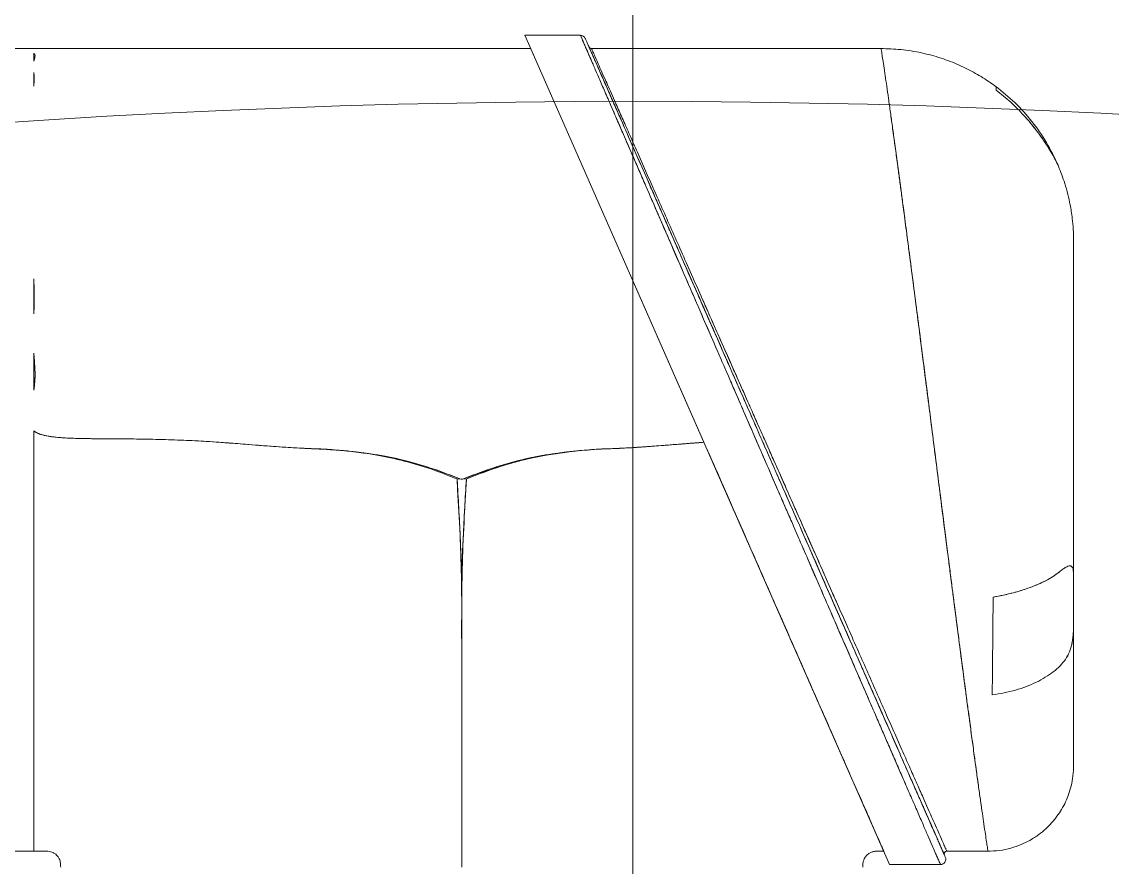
# Model space of a CAD drawing. Header units: millimetres. Extents: x 54 to 415, y 5 to 258.
# Drawn here: x 111.9 to 118.7, y 226.65 to 231.92 of the extents above; entities that cross this region are included whole.
import ezdxf

# ---------------------------------------------------------------- set-up
doc = ezdxf.new("R2010")
doc.units = ezdxf.units.MM
doc.linetypes.add('CENTERX2', pattern=[20.32, 12.7, -2.54, 2.54, -2.54])

msp = doc.modelspace()

# ---------------------------------------------------------------- linework, layer by layer
at = {"color": 7, "linetype": 'CENTERX2', "lineweight": 0}
msp.add_line((115.70831, 118.0924), (115.70831, 234.922), dxfattribs=at)
at = {"color": 7, "linetype": 'Continuous', "lineweight": 15}
for p, q in [((115.381, 231.83773), (115.03523, 231.83773)), ((117.30856, 226.67107), (115.03523, 231.83773)), ((115.0719, 231.7544), (111.82498, 231.7544)), ((116.15111, 229.30164), (115.07223, 231.75364)), ((117.25498, 231.7544), (115.45021, 231.7544)), ((111.97498, 231.67582), (111.97498, 231.72577)), ((111.97498, 231.72577), (111.97498, 231.67582)), ((111.97498, 231.60589), (111.97498, 231.52076)), ((111.97498, 231.52076), (111.97498, 231.60586)), ((111.97498, 230.31907), (111.97498, 230.10145)), ((111.97498, 230.10145), (111.97498, 230.31907)), ((111.97498, 229.85723), (111.97498, 229.62583)), ((111.97498, 229.62583), (111.97498, 229.85723)), ((111.97498, 229.37241), (111.97498, 229.2544)), ((111.97498, 229.2544), (111.97498, 229.37241)), ((115.4348, 229.2544), (115.34201, 229.24658)), ((115.34201, 229.24658), (115.34205, 229.24615)), ((114.63615, 229.07141), (114.61235, 229.0731)), ((114.63615, 229.07141), (114.61235, 229.0731)), ((114.64715, 229.07141), (114.63615, 229.07141)), ((114.63615, 229.07141), (114.64715, 229.07141)), ((114.64715, 229.07141), (114.67094, 229.0731)), ((114.67094, 229.0731), (114.64715, 229.07141)), ((111.82498, 226.7544), (111.97498, 226.7544)), ((117.66496, 226.7544), (117.92241, 226.7544)), ((117.30856, 226.67107), (117.62526, 226.67107))]:
    msp.add_line(p, q, dxfattribs=at)
at = {"color": 7, "linetype": 'CENTERX2', "lineweight": 0}
msp.add_circle((115.70831, 174.75907), 62.01667, dxfattribs=at)
at = {"color": 7, "linetype": 'Continuous', "lineweight": 15}
msp.add_circle((115.70831, 174.75907), 56.66667, dxfattribs=at)
for centre, radius, start, end in [((115.381, 231.8044), 0.03333, 23.749494, 90), ((115.45029, 231.77107), 0.01667, 203.749494, 270), ((117.625, 226.7044), 0.03333, 270, 23.749494), ((117.66496, 226.73773), 0.01667, 90, 203.749494)]:
    msp.add_arc(centre, radius, start, end, dxfattribs=at)
for points, knots in [([(115.381, 231.83773), (115.38122, 231.83722), (115.38168, 231.83618), (115.38532, 231.82778), (115.39115, 231.81437), (115.40045, 231.79294), (115.41443, 231.76077), (115.43447, 231.71462), (115.45928, 231.65748), (115.48901, 231.58906), (115.52376, 231.50905), (115.55983, 231.42598), (115.59593, 231.34288), (115.63098, 231.2622), (115.66885, 231.17499), (115.70729, 231.08647), (115.74594, 230.9975), (115.78448, 230.90877), (115.82529, 230.8148), (115.86743, 230.71775), (115.90399, 230.63358), (115.93414, 230.56418), (115.95828, 230.50862), (115.98315, 230.45135), (116.00878, 230.39235), (116.03514, 230.33163), (116.06226, 230.26919), (116.10012, 230.18199), (116.1506, 230.06582), (116.19947, 229.95331), (116.23589, 229.86945), (116.25806, 229.81839), (116.28007, 229.76769), (116.29944, 229.72307), (116.32343, 229.66788), (116.35484, 229.59564), (116.39824, 229.49576), (116.44835, 229.38028), (116.48405, 229.29806), (116.503, 229.2544)], [0, 0, 0, 0, 0.0277954, 0.0556409, 0.0835475, 0.111526, 0.1508139, 0.1904606, 0.2304941, 0.2716262, 0.3134406, 0.3559632, 0.3876388, 0.4199052, 0.4527709, 0.4862445, 0.5147742, 0.5439765, 0.5738553, 0.6044143, 0.6336571, 0.6494777, 0.6655969, 0.682015, 0.6987325, 0.7157495, 0.7330664, 0.7506835, 0.7875964, 0.8274433, 0.8405744, 0.8539956, 0.867707, 0.8803901, 0.8889238, 0.9108109, 0.9366195, 0.9663492, 1, 1, 1, 1]), ([(116.503, 229.2544), (116.48494, 229.29601), (116.45081, 229.37462), (116.40271, 229.48545), (116.36538, 229.5714), (116.33747, 229.63559), (116.31765, 229.68117), (116.2956, 229.73192), (116.27062, 229.78945), (116.24234, 229.85459), (116.21467, 229.9183), (116.18793, 229.97988), (116.16212, 230.03931), (116.13723, 230.0966), (116.11326, 230.15176), (116.07317, 230.24404), (116.01853, 230.3699), (115.95149, 230.52425), (115.88675, 230.67325), (115.82441, 230.81684), (115.76455, 230.95466), (115.70831, 231.08411), (115.65582, 231.205), (115.60718, 231.31698), (115.56315, 231.41833), (115.52376, 231.50904), (115.48901, 231.58905), (115.46169, 231.65193), (115.44049, 231.70076), (115.42417, 231.73835), (115.41045, 231.76993), (115.39831, 231.79788), (115.38869, 231.82002), (115.3822, 231.83497), (115.3814, 231.83681), (115.381, 231.83773)], [0, 0, 0, 0, 0.0320708, 0.0606012, 0.0855911, 0.0986598, 0.1104988, 0.1211082, 0.1382986, 0.1555751, 0.17238, 0.1887133, 0.2045753, 0.2199659, 0.2348853, 0.2493337, 0.2953807, 0.3393236, 0.3811684, 0.4268614, 0.4710509, 0.5137492, 0.5582404, 0.6016584, 0.6440233, 0.6865453, 0.7283611, 0.7694966, 0.7995611, 0.8294051, 0.8590406, 0.8884792, 0.9257646, 0.9629296, 1, 1, 1, 1]), ([(115.41151, 231.81783), (115.41197, 231.81678), (115.41289, 231.81469), (115.42037, 231.7977), (115.43229, 231.7706), (115.44899, 231.73264), (115.47033, 231.68415), (115.49624, 231.62525), (115.52657, 231.55633), (115.56122, 231.47757), (115.60005, 231.38932), (115.64285, 231.29205), (115.68948, 231.18608), (115.7431, 231.06421), (115.80429, 230.92514), (115.87358, 230.76767), (115.94688, 230.60107), (116.02382, 230.4262), (116.10389, 230.24423), (116.18658, 230.05629), (116.27146, 229.8634), (116.35789, 229.66696), (116.44545, 229.46797), (116.53351, 229.26781), (116.62158, 229.06766), (116.70914, 228.86866), (116.79557, 228.67222), (116.88044, 228.47934), (116.96314, 228.2914), (117.0432, 228.10943), (117.12015, 227.93455), (117.19345, 227.76796), (117.26274, 227.61049), (117.32393, 227.47142), (117.37755, 227.34956), (117.42417, 227.24359), (117.46697, 227.14632), (117.5058, 227.05807), (117.54046, 226.97931), (117.57078, 226.9104), (117.59669, 226.8515), (117.61803, 226.803), (117.63473, 226.76505), (117.64665, 226.73795), (117.65413, 226.72096), (117.65505, 226.71887), (117.65551, 226.71783)], [0, 0, 0, 0, 0.0199204, 0.0398135, 0.0597812, 0.0797996, 0.0998357, 0.1199893, 0.1402341, 0.1605318, 0.1809782, 0.201541, 0.2221754, 0.2429726, 0.2680817, 0.2933193, 0.3187887, 0.3443409, 0.3700669, 0.3959156, 0.42182, 0.4478711, 0.4739038, 0.5, 0.5261005, 0.5521317, 0.5781828, 0.6040886, 0.6299331, 0.6556633, 0.6812141, 0.7066834, 0.7319224, 0.7570274, 0.7778283, 0.7984627, 0.8190219, 0.8394719, 0.8597696, 0.8800107, 0.9001679, 0.9202041, 0.9402188, 0.9601883, 0.9800814, 1, 1, 1, 1]), ([(117.65551, 226.71783), (117.65505, 226.71887), (117.65413, 226.72096), (117.64665, 226.73795), (117.63473, 226.76505), (117.61803, 226.80301), (117.59669, 226.8515), (117.57077, 226.9104), (117.54045, 226.97932), (117.5058, 227.05808), (117.46697, 227.14634), (117.42417, 227.2436), (117.37754, 227.34957), (117.32392, 227.47144), (117.26273, 227.61051), (117.19344, 227.76798), (117.12014, 227.93458), (117.0432, 228.10945), (116.96313, 228.29142), (116.88044, 228.47936), (116.79556, 228.67225), (116.70913, 228.86869), (116.62157, 229.06768), (116.5335, 229.26784), (116.44544, 229.46799), (116.35788, 229.66699), (116.27144, 229.86343), (116.18658, 230.05631), (116.10388, 230.24425), (116.02382, 230.42622), (115.94687, 230.6011), (115.87357, 230.76769), (115.80428, 230.92516), (115.74309, 231.06423), (115.68947, 231.18609), (115.64285, 231.29206), (115.60005, 231.38933), (115.56122, 231.47758), (115.52656, 231.55634), (115.49624, 231.62525), (115.47033, 231.68415), (115.44899, 231.73265), (115.43229, 231.7706), (115.42037, 231.7977), (115.41289, 231.81469), (115.41197, 231.81678), (115.41151, 231.81783)], [0, 0, 0, 0, 0.0199204, 0.0398135, 0.0597812, 0.0797996, 0.0998357, 0.1199893, 0.1402341, 0.1605318, 0.1809782, 0.201541, 0.2221754, 0.2429726, 0.2680817, 0.2933193, 0.3187887, 0.3443409, 0.3700669, 0.3959156, 0.42182, 0.4478711, 0.4739038, 0.5, 0.5261005, 0.5521317, 0.5781828, 0.6040886, 0.6299331, 0.6556633, 0.6812141, 0.7066834, 0.7319224, 0.7570274, 0.7778283, 0.7984627, 0.8190219, 0.8394719, 0.8597696, 0.8800107, 0.9001679, 0.9202041, 0.9402188, 0.9601883, 0.9800814, 1, 1, 1, 1]), ([(115.43504, 231.76436), (115.43519, 231.76401), (115.4355, 231.76331), (115.43799, 231.75764), (115.44206, 231.7484), (115.44808, 231.73471), (115.45627, 231.7161), (115.46664, 231.69252), (115.47896, 231.66453), (115.49314, 231.63229), (115.50915, 231.59592), (115.52703, 231.55529), (115.54753, 231.5087), (115.57084, 231.45571), (115.59718, 231.39585), (115.62566, 231.33112), (115.65504, 231.26434), (115.68496, 231.19635), (115.7151, 231.12784), (115.74669, 231.05606), (115.77971, 230.98101), (115.81791, 230.8942), (115.86175, 230.79455), (115.91224, 230.67981), (115.96539, 230.55901), (116.02805, 230.41661), (116.10054, 230.25185), (116.18359, 230.06309), (116.27006, 229.86656), (116.35925, 229.66388), (116.45036, 229.45679), (116.54235, 229.24773), (116.63434, 229.03866), (116.72546, 228.83158), (116.80733, 228.6455), (116.87996, 228.48043), (116.94317, 228.33678), (117.00447, 228.19747), (117.05926, 228.07293), (117.10827, 227.96156), (117.1515, 227.8633), (117.19296, 227.76909), (117.23261, 227.67896), (117.26988, 227.59426), (117.30501, 227.51441), (117.33802, 227.43939), (117.3696, 227.36762), (117.39976, 227.29908), (117.43121, 227.22759), (117.46334, 227.15457), (117.49538, 227.08177), (117.52409, 227.0165), (117.54913, 226.95959), (117.57074, 226.91048), (117.5895, 226.86784), (117.60599, 226.83037), (117.62007, 226.79836), (117.63159, 226.77219), (117.64003, 226.75302), (117.64568, 226.74016), (117.64908, 226.73245), (117.64949, 226.7315), (117.6497, 226.73102)], [0, 0, 0, 0, 0.0115707, 0.0231344, 0.0347112, 0.0470727, 0.0601935, 0.0733341, 0.0865229, 0.0995505, 0.1125904, 0.1256694, 0.1388143, 0.1535547, 0.1683201, 0.1831469, 0.1980711, 0.2113084, 0.2245619, 0.2378554, 0.2512127, 0.264657, 0.2825959, 0.3006345, 0.3193943, 0.3382522, 0.3642436, 0.3906775, 0.4175159, 0.4448412, 0.4723524, 0.4999971, 0.5276263, 0.5551377, 0.5824783, 0.6026072, 0.6226947, 0.6422505, 0.6617501, 0.6768307, 0.6918626, 0.70659, 0.7209872, 0.7353487, 0.7487824, 0.7621344, 0.7754279, 0.7886867, 0.8019347, 0.8189672, 0.8358908, 0.8527592, 0.8687015, 0.8836635, 0.8985761, 0.9134796, 0.9288451, 0.9441668, 0.9594904, 0.9730021, 0.9864947, 1, 1, 1, 1]), ([(117.6497, 226.73102), (117.64955, 226.73137), (117.64924, 226.73207), (117.64675, 226.73773), (117.64268, 226.74698), (117.63666, 226.76067), (117.62847, 226.77928), (117.6181, 226.80286), (117.60578, 226.83084), (117.5916, 226.86308), (117.57559, 226.89946), (117.55771, 226.94009), (117.53721, 226.98668), (117.5139, 227.03967), (117.48756, 227.09953), (117.45908, 227.16426), (117.4297, 227.23104), (117.39978, 227.29903), (117.36964, 227.36754), (117.33805, 227.43932), (117.30503, 227.51436), (117.26683, 227.60118), (117.22299, 227.70082), (117.1725, 227.81557), (117.11935, 227.93637), (117.05669, 228.07877), (116.9842, 228.24353), (116.90115, 228.43229), (116.81467, 228.62881), (116.72549, 228.8315), (116.63437, 229.03859), (116.54239, 229.24765), (116.4504, 229.45671), (116.35928, 229.6638), (116.2774, 229.84988), (116.20477, 230.01495), (116.14157, 230.15859), (116.08027, 230.29791), (116.02548, 230.42245), (115.97647, 230.53382), (115.93324, 230.63207), (115.89178, 230.72629), (115.85213, 230.81642), (115.81486, 230.90112), (115.77973, 230.98097), (115.74672, 231.05598), (115.71514, 231.12776), (115.68498, 231.1963), (115.65353, 231.26779), (115.6214, 231.34081), (115.58936, 231.41361), (115.56065, 231.47887), (115.53561, 231.53578), (115.514, 231.5849), (115.49524, 231.62754), (115.47875, 231.665), (115.46467, 231.69702), (115.45315, 231.72318), (115.44471, 231.74236), (115.43906, 231.75522), (115.43566, 231.76293), (115.43525, 231.76388), (115.43504, 231.76436)], [0, 0, 0, 0, 0.0115707, 0.0231344, 0.0347112, 0.0470727, 0.0601935, 0.0733341, 0.0865229, 0.0995505, 0.1125904, 0.1256694, 0.1388143, 0.1535547, 0.1683201, 0.1831469, 0.1980711, 0.2113084, 0.2245619, 0.2378554, 0.2512127, 0.264657, 0.2825959, 0.3006345, 0.3193943, 0.3382522, 0.3642436, 0.3906775, 0.4175159, 0.4448412, 0.4723524, 0.4999971, 0.5276263, 0.5551377, 0.5824783, 0.6026072, 0.6226947, 0.6422505, 0.6617501, 0.6768307, 0.6918626, 0.70659, 0.7209872, 0.7353487, 0.7487824, 0.7621344, 0.7754279, 0.7886867, 0.8019347, 0.8189672, 0.8358908, 0.8527592, 0.8687015, 0.8836635, 0.8985761, 0.9134796, 0.9288451, 0.9441668, 0.9594904, 0.9730021, 0.9864947, 1, 1, 1, 1]), ([(115.45029, 231.7544), (115.45075, 231.75337), (115.45166, 231.75132), (115.45904, 231.73466), (115.47074, 231.70823), (115.48727, 231.67093), (115.50806, 231.62399), (115.52571, 231.58413), (115.53458, 231.5641)], [0, 0, 0, 0, 0.165523, 0.3315433, 0.4981979, 0.6637894, 0.8310153, 1, 1, 1, 1]), ([(115.53458, 231.5641), (115.52571, 231.58413), (115.50806, 231.62399), (115.48727, 231.67093), (115.47074, 231.70823), (115.45904, 231.73466), (115.45166, 231.75132), (115.45075, 231.75337), (115.45029, 231.7544)], [0, 0, 0, 0, 0.16897654, 0.33620251, 0.50180206, 0.66845162, 0.83447185, 1, 1, 1, 1]), ([(117.58831, 229.2544), (117.58082, 229.31335), (117.56637, 229.42696), (117.54564, 229.59018), (117.52664, 229.73934), (117.50997, 229.86961), (117.4955, 229.98217), (117.4858, 230.05733), (117.4797, 230.10452), (117.47677, 230.12722), (117.47392, 230.14921), (117.47117, 230.17048), (117.46851, 230.19105), (117.45881, 230.26611), (117.4426, 230.39134), (117.42073, 230.5591), (117.40475, 230.68063), (117.39393, 230.76237), (117.38767, 230.80947), (117.3816, 230.85503), (117.37571, 230.89906), (117.37001, 230.94157), (117.36449, 230.98258), (117.35512, 231.05207), (117.34241, 231.14586), (117.32721, 231.25709), (117.31345, 231.35661), (117.30114, 231.44446), (117.29028, 231.52075), (117.28026, 231.58989), (117.2714, 231.64962), (117.26408, 231.69758), (117.25885, 231.73085), (117.2557, 231.75018), (117.25462, 231.75648), (117.2557, 231.75018), (117.25885, 231.73085), (117.26408, 231.69759), (117.2714, 231.64963), (117.28025, 231.58991), (117.29028, 231.52077), (117.30114, 231.44448), (117.31105, 231.37373), (117.31926, 231.31454), (117.32524, 231.2712), (117.33149, 231.22571), (117.338, 231.17807), (117.34478, 231.12829), (117.35182, 231.07636), (117.36191, 231.00178), (117.37563, 230.8998), (117.39366, 230.76462), (117.41096, 230.63351), (117.42709, 230.51037), (117.43797, 230.42681), (117.44552, 230.36863), (117.44951, 230.33794), (117.45354, 230.30683), (117.45762, 230.27531), (117.46175, 230.24339), (117.4685, 230.19115), (117.47849, 230.11389), (117.49237, 230.00646), (117.50806, 229.88454), (117.52555, 229.74788), (117.54485, 229.59641), (117.56595, 229.43027), (117.58067, 229.31451), (117.58831, 229.2544)], [0, 0, 0, 0, 0.0225985, 0.0435568, 0.062875, 0.0805528, 0.0947526, 0.1076819, 0.1108584, 0.1139477, 0.1169498, 0.1198648, 0.1226926, 0.1254333, 0.1509364, 0.1754597, 0.1990036, 0.2067127, 0.2143108, 0.2217978, 0.2291738, 0.2364388, 0.2435928, 0.2506359, 0.2735878, 0.2961412, 0.318297, 0.3400563, 0.3614202, 0.3823898, 0.4070328, 0.4311122, 0.4546305, 0.4775903, 0.4999944, 0.5223962, 0.5453543, 0.5688713, 0.59295, 0.6175927, 0.6385625, 0.6599269, 0.6816871, 0.6911358, 0.7006576, 0.7102524, 0.7199205, 0.7296618, 0.7394764, 0.7493644, 0.7705973, 0.7928105, 0.8160043, 0.8318518, 0.8481269, 0.8524606, 0.8568236, 0.8612159, 0.8656376, 0.8700887, 0.8745691, 0.8873614, 0.9018626, 0.9180727, 0.9359916, 0.9556192, 0.9769554, 1, 1, 1, 1]), ([(117.97261, 231.51618), (117.95989, 231.52543), (117.91845, 231.55558), (117.8424, 231.60265), (117.74057, 231.65388), (117.6279, 231.69726), (117.50599, 231.73005), (117.38058, 231.75066), (117.29601, 231.75318), (117.25507, 231.7544)], [0, 0, 0, 0, 0.06137157, 0.19992836, 0.34838772, 0.50559293, 0.67012295, 0.8403226, 1, 1, 1, 1]), ([(111.97498, 231.67582), (111.97583, 231.67967), (111.97772, 231.68828), (111.98122, 231.69912), (111.98302, 231.70919), (111.98123, 231.71792), (111.97708, 231.72313), (111.97498, 231.72577)], [0, 0, 0, 0, 0.1900261, 0.4247654, 0.5979657, 0.7969509, 1, 1, 1, 1]), ([(111.97498, 231.72577), (111.97678, 231.72358), (111.98035, 231.71925), (111.98261, 231.71188), (111.98245, 231.70429), (111.97997, 231.69546), (111.97723, 231.68619), (111.97566, 231.67894), (111.97498, 231.67582)], [0, 0, 0, 0, 0.1694947, 0.3360776, 0.5003403, 0.6437695, 0.8469728, 1, 1, 1, 1]), ([(111.97498, 231.52076), (111.97542, 231.52852), (111.97628, 231.54404), (111.97711, 231.56474), (111.97646, 231.5856), (111.97552, 231.59848), (111.97498, 231.60589)], [0, 0, 0, 0, 0.2504984, 0.5005375, 0.7126172, 1, 1, 1, 1]), ([(111.97498, 231.60586), (111.97536, 231.60074), (111.97606, 231.59135), (111.97672, 231.57782), (111.97701, 231.56371), (111.97634, 231.54538), (111.97549, 231.52991), (111.97498, 231.52076)], [0, 0, 0, 0, 0.1997356, 0.3662205, 0.4994672, 0.7040135, 1, 1, 1, 1]), ([(115.77462, 231.02217), (115.75759, 231.06063), (115.72392, 231.13665), (115.67815, 231.24), (115.63595, 231.33524), (115.59783, 231.42132), (115.56343, 231.49898), (115.54414, 231.54251), (115.53458, 231.5641)], [0, 0, 0, 0, 0.1720422, 0.3400648, 0.50414, 0.6722081, 0.8374619, 1, 1, 1, 1]), ([(115.53458, 231.5641), (115.54166, 231.54812), (115.55591, 231.51595), (115.58036, 231.46076), (115.60721, 231.40013), (115.63948, 231.32727), (115.67814, 231.24001), (115.72392, 231.13665), (115.75759, 231.06063), (115.77462, 231.02217)], [0, 0, 0, 0, 0.121652, 0.2448215, 0.369551, 0.4958814, 0.6599443, 0.8279598, 1, 1, 1, 1]), ([(117.97135, 231.49541), (117.97137, 231.50159), (117.97142, 231.51393), (117.97143, 231.51862), (117.97142, 231.51393), (117.97137, 231.50159), (117.97135, 231.49541)], [0, 0, 0, 0, 0.250065, 0.5, 0.749935, 1, 1, 1, 1]), ([(117.97135, 231.49541), (118.0026, 231.47103), (118.06427, 231.4229), (118.11822, 231.36633), (118.14484, 231.33842)], [0, 0, 0, 0, 0.5067369, 1, 1, 1, 1]), ([(118.14484, 231.33842), (118.11822, 231.36633), (118.06427, 231.4229), (118.0026, 231.47103), (117.97135, 231.49541)], [0, 0, 0, 0, 0.4932631, 1, 1, 1, 1]), ([(118.35653, 231.03042), (118.33413, 231.07737), (118.28896, 231.17205), (118.19776, 231.30171), (118.09287, 231.41954), (118.01136, 231.48499), (117.9714, 231.51707)], [0, 0, 0, 0, 0.2484041, 0.5008782, 0.7552891, 1, 1, 1, 1]), ([(118.14484, 231.33842), (118.1552, 231.3268), (118.17541, 231.30414), (118.20332, 231.27018), (118.22978, 231.23611), (118.25443, 231.20225), (118.27697, 231.16922), (118.29522, 231.14079), (118.30988, 231.11671), (118.32173, 231.09639), (118.33182, 231.07836), (118.34296, 231.0577), (118.35242, 231.03917), (118.3563, 231.03129), (118.35265, 231.0387), (118.34337, 231.05691), (118.33233, 231.07743), (118.32229, 231.09542), (118.31047, 231.11572), (118.29585, 231.13977), (118.27763, 231.16822), (118.2551, 231.20131), (118.22632, 231.24086), (118.18992, 231.28738), (118.16023, 231.321), (118.14484, 231.33842)], [0, 0, 0, 0, 0.0435229, 0.0848945, 0.1243901, 0.1680293, 0.2095012, 0.2493482, 0.2810222, 0.3118802, 0.3433475, 0.3742458, 0.4365353, 0.4990987, 0.5615117, 0.6239016, 0.654977, 0.6866423, 0.717561, 0.7493154, 0.7892604, 0.8308421, 0.8746111, 0.9349944, 1, 1, 1, 1]), ([(116.13387, 230.21111), (116.11085, 230.26308), (116.06582, 230.36477), (116.00205, 230.50874), (115.94077, 230.64704), (115.88222, 230.77927), (115.82606, 230.90606), (115.79158, 230.98389), (115.77462, 231.02217)], [0, 0, 0, 0, 0.1755891, 0.3435394, 0.5038742, 0.6745795, 0.8399399, 1, 1, 1, 1]), ([(115.77462, 231.02217), (115.79158, 230.98389), (115.82606, 230.90606), (115.88222, 230.77927), (115.94077, 230.64704), (116.00205, 230.50875), (116.06582, 230.36477), (116.11085, 230.26309), (116.13387, 230.21111)], [0, 0, 0, 0, 0.1600562, 0.3254166, 0.4961258, 0.6564532, 0.8244036, 1, 1, 1, 1]), ([(118.45498, 230.55536), (118.45452, 230.58006), (118.45366, 230.62684), (118.44785, 230.6888), (118.44094, 230.73917), (118.43215, 230.78944), (118.4193, 230.84759), (118.39647, 230.92838), (118.37363, 230.99075), (118.35684, 231.02968), (118.355, 231.03395)], [0, 0, 0, 0, 0.1504806, 0.2850647, 0.3789009, 0.4602688, 0.5960219, 0.7416073, 0.9716894, 1, 1, 1, 1]), ([(118.45498, 229.2544), (118.45498, 229.30463), (118.45498, 229.40455), (118.45498, 229.54918), (118.45498, 229.68818), (118.45498, 229.80048), (118.45498, 229.88867), (118.45498, 229.95499), (118.45498, 230.01836), (118.45498, 230.07392), (118.45498, 230.12239), (118.45498, 230.16443), (118.45498, 230.20466), (118.45498, 230.25785), (118.45498, 230.32022), (118.45498, 230.38604), (118.45498, 230.4414), (118.45498, 230.48177), (118.45498, 230.51044), (118.45498, 230.53012), (118.45498, 230.54416), (118.45498, 230.55257), (118.45498, 230.55596), (118.45498, 230.54917), (118.45498, 230.525), (118.45498, 230.48721), (118.45498, 230.43979), (118.45498, 230.38587), (118.45498, 230.32214), (118.45498, 230.25196), (118.45498, 230.17745), (118.45498, 230.10012), (118.45498, 230.0168), (118.45498, 229.92777), (118.45498, 229.83045), (118.45498, 229.72578), (118.45498, 229.61371), (118.45498, 229.49779), (118.45498, 229.37796), (118.45498, 229.29573), (118.45498, 229.2544)], [0, 0, 0, 0, 0.0340342, 0.0677043, 0.1013273, 0.1352216, 0.1537542, 0.1721937, 0.1905915, 0.2089991, 0.2230108, 0.2370445, 0.2511232, 0.2652694, 0.2958778, 0.3264072, 0.3570815, 0.388121, 0.4102744, 0.4324673, 0.4547734, 0.4772651, 0.5000131, 0.538407, 0.5761774, 0.6136768, 0.6438204, 0.6736105, 0.7032488, 0.7329403, 0.7587875, 0.784397, 0.8100025, 0.8356095, 0.8612185, 0.8891945, 0.9167469, 0.944325, 0.9720198, 1, 1, 1, 1]), ([(111.97498, 230.10145), (111.97547, 230.11603), (111.97638, 230.14288), (111.9772, 230.1794), (111.97751, 230.21567), (111.9766, 230.26167), (111.97559, 230.2974), (111.97498, 230.31907)], [0, 0, 0, 0, 0.1977651, 0.3641393, 0.4991444, 0.6962288, 1, 1, 1, 1]), ([(111.97498, 230.31907), (111.9755, 230.30119), (111.97653, 230.26549), (111.97765, 230.2138), (111.9769, 230.15922), (111.97568, 230.12244), (111.97498, 230.10145)], [0, 0, 0, 0, 0.2507541, 0.5008617, 0.7150975, 1, 1, 1, 1]), ([(116.13387, 230.21111), (116.14769, 230.17992), (116.17608, 230.11582), (116.22057, 230.01542), (116.26787, 229.90862), (116.31633, 229.79916), (116.35935, 229.70205), (116.39657, 229.61801), (116.42771, 229.54771), (116.45752, 229.4804), (116.48736, 229.41305), (116.5204, 229.33845), (116.54453, 229.28398), (116.55763, 229.2544)], [0, 0, 0, 0, 0.1019158, 0.2094517, 0.3226104, 0.4413943, 0.5536103, 0.6254209, 0.7020699, 0.7708625, 0.8328716, 0.9092509, 1, 1, 1, 1]), ([(116.55763, 229.2544), (116.54627, 229.28005), (116.52507, 229.3279), (116.49558, 229.39449), (116.47062, 229.45085), (116.4457, 229.50709), (116.41707, 229.57173), (116.38419, 229.64596), (116.34894, 229.72554), (116.30394, 229.82715), (116.25003, 229.94892), (116.19, 230.08441), (116.15214, 230.16986), (116.13387, 230.21111)], [0, 0, 0, 0, 0.0786907, 0.1468482, 0.2044723, 0.2519548, 0.320018, 0.4038329, 0.4816221, 0.5672891, 0.7211644, 0.8653995, 1, 1, 1, 1]), ([(111.97498, 229.62583), (111.97651, 229.63749), (111.9795, 229.66033), (111.98199, 229.694), (111.98289, 229.72538), (111.982, 229.75706), (111.97967, 229.79157), (111.97706, 229.82567), (111.97558, 229.84823), (111.97498, 229.85723)], [0, 0, 0, 0, 0.1508086, 0.2954132, 0.4341295, 0.5554576, 0.7049252, 0.8822476, 1, 1, 1, 1]), ([(111.97498, 229.85723), (111.97571, 229.84624), (111.97751, 229.8194), (111.98046, 229.78112), (111.9828, 229.74148), (111.98257, 229.70476), (111.98014, 229.66586), (111.97673, 229.63939), (111.97498, 229.62583)], [0, 0, 0, 0, 0.14376595, 0.35099811, 0.49861824, 0.65769328, 0.82464793, 1, 1, 1, 1]), ([(113.84798, 229.2544), (113.78488, 229.25753), (113.66171, 229.26363), (113.47375, 229.27483), (113.28595, 229.29018), (113.09605, 229.30476), (112.94546, 229.31311), (112.83195, 229.31749), (112.75361, 229.31978), (112.68061, 229.32132), (112.60758, 229.32225), (112.52913, 229.32293), (112.45215, 229.32337), (112.38656, 229.32375), (112.3384, 229.32415), (112.29248, 229.32477), (112.2473, 229.32575), (112.20338, 229.32724), (112.16298, 229.32925), (112.12391, 229.33215), (112.09143, 229.33575), (112.06529, 229.33972), (112.04601, 229.34341), (112.02351, 229.34896), (111.99892, 229.35676), (111.98242, 229.36755), (111.97498, 229.37241)], [0, 0, 0, 0, 0.1006983, 0.1965556, 0.3000705, 0.4010047, 0.5001025, 0.5404166, 0.5820535, 0.6250165, 0.6567805, 0.6984579, 0.7500492, 0.7794855, 0.8029945, 0.8268025, 0.8526842, 0.8750075, 0.8968386, 0.9171625, 0.9374359, 0.9488966, 0.9593069, 0.9686872, 0.9858903, 1, 1, 1, 1]), ([(111.97498, 229.37241), (111.97965, 229.36914), (111.98965, 229.36215), (112.00768, 229.35428), (112.05195, 229.34002), (112.12424, 229.33123), (112.22257, 229.32605), (112.32036, 229.3242), (112.42655, 229.32348), (112.52462, 229.32298), (112.61082, 229.32222), (112.68295, 229.32127), (112.75531, 229.31973), (112.83286, 229.31745), (112.90758, 229.31457), (112.98092, 229.31104), (113.05437, 229.30684), (113.12066, 229.30253), (113.17915, 229.29827), (113.23433, 229.29404), (113.29987, 229.28896), (113.372, 229.28328), (113.44929, 229.27727), (113.52222, 229.27201), (113.59524, 229.26726), (113.64996, 229.26445), (113.69094, 229.26268), (113.71733, 229.26164), (113.74373, 229.26071), (113.76869, 229.25992), (113.79181, 229.25935), (113.81778, 229.25708), (113.83631, 229.25543), (113.84796, 229.2544)], [0, 0, 0, 0, 0.00906662, 0.01940698, 0.03119644, 0.08314466, 0.1345425, 0.18835197, 0.2389501, 0.30382031, 0.34465571, 0.37634325, 0.41879329, 0.46001069, 0.49999865, 0.53796272, 0.57704418, 0.6172459, 0.64384459, 0.67051901, 0.70544415, 0.74862006, 0.78582936, 0.82900532, 0.86516351, 0.90244815, 0.91634283, 0.93053971, 0.94453162, 0.95844828, 0.97035046, 0.98136924, 1, 1, 1, 1]), ([(115.34205, 229.24615), (115.36982, 229.24859), (115.42367, 229.25332), (115.50456, 229.26052), (115.58496, 229.2619), (115.66595, 229.26608), (115.73833, 229.27037), (115.8061, 229.27523), (115.87351, 229.2803), (115.95166, 229.28644), (116.02986, 229.29259), (116.09725, 229.29775), (116.13543, 229.30051), (116.15111, 229.30164)], [0, 0, 0, 0, 0.1031012, 0.1999687, 0.3002699, 0.4003905, 0.4999597, 0.5684443, 0.6517212, 0.7499848, 0.8584084, 0.9418491, 1, 1, 1, 1]), ([(116.15111, 229.30164), (116.13665, 229.30061), (116.10336, 229.29824), (116.04691, 229.29392), (115.98222, 229.28886), (115.91673, 229.28368), (115.85763, 229.27913), (115.80214, 229.27496), (115.7509, 229.27133), (115.70174, 229.2682), (115.65765, 229.2657), (115.61441, 229.26358), (115.57037, 229.26177), (115.52531, 229.26024), (115.47973, 229.25882), (115.44977, 229.25587), (115.4348, 229.2544)], [0, 0, 0, 0, 0.0605787, 0.1394394, 0.2365828, 0.3317056, 0.4139358, 0.4842892, 0.564201, 0.6286021, 0.6901056, 0.7487147, 0.809527, 0.8742567, 0.937146, 1, 1, 1, 1]), ([(115.4354, 229.2544), (115.45614, 229.25627), (115.5004, 229.26027), (115.56677, 229.2613), (115.63369, 229.26448), (115.70008, 229.26807), (115.76388, 229.27222), (115.82604, 229.27672), (115.88988, 229.2816), (115.95715, 229.28687), (116.02565, 229.29226), (116.08964, 229.29714), (116.1309, 229.30016), (116.15111, 229.30164)], [0, 0, 0, 0, 0.08706785, 0.18580273, 0.27742715, 0.36724822, 0.46385061, 0.54481492, 0.6278933, 0.73159822, 0.82698433, 0.9152671, 1, 1, 1, 1]), ([(116.15111, 229.30164), (116.18353, 229.22795), (116.2486, 229.08007), (116.34654, 228.85749), (116.4444, 228.63508), (116.54001, 228.41778), (116.63225, 228.20815), (116.72097, 228.0065), (116.80675, 227.81154), (116.88655, 227.63019), (116.95954, 227.46429), (117.02581, 227.31368), (117.08646, 227.17585), (117.1383, 227.05804), (117.1812, 226.96054), (117.21402, 226.88593), (117.23896, 226.82925), (117.25674, 226.78884), (117.26811, 226.76301), (117.27267, 226.75263), (117.27051, 226.75755), (117.26199, 226.77692), (117.24714, 226.81067), (117.22614, 226.85839), (117.19916, 226.91972), (117.16641, 226.99414), (117.12814, 227.08113), (117.08396, 227.18152), (117.034, 227.29508), (116.97805, 227.42224), (116.91704, 227.5609), (116.85013, 227.71296), (116.77771, 227.87755), (116.69963, 228.05501), (116.61749, 228.24168), (116.53077, 228.43878), (116.4402, 228.64462), (116.34582, 228.85913), (116.24915, 229.07881), (116.18387, 229.22719), (116.15111, 229.30164)], [0, 0, 0, 0, 0.0290511, 0.058303, 0.0881912, 0.1183014, 0.1473052, 0.1765184, 0.206408, 0.2365397, 0.2645608, 0.2927967, 0.3217422, 0.3509485, 0.3769096, 0.4030801, 0.4260951, 0.449109, 0.4724565, 0.4961543, 0.51877, 0.5415481, 0.5641633, 0.586935, 0.6097646, 0.6325952, 0.655713, 0.6788318, 0.7030589, 0.7274337, 0.7522554, 0.7772241, 0.8036415, 0.8302254, 0.8573193, 0.884584, 0.9129484, 0.9415027, 0.97065, 1, 1, 1, 1]), ([(113.84849, 229.25435), (113.8484, 229.25436), (113.84823, 229.25438), (113.84805, 229.25439), (113.84796, 229.2544)], [0, 0, 0, 0, 0.4999851, 1, 1, 1, 1]), ([(113.84798, 229.2544), (113.84807, 229.25439), (113.84824, 229.25438), (113.84841, 229.25436), (113.84849, 229.25435)], [0, 0, 0, 0, 0.500014, 1, 1, 1, 1]), ([(113.84849, 229.25435), (113.85369, 229.2539), (113.86789, 229.25266), (113.89129, 229.25074), (113.91702, 229.24859), (113.93373, 229.24705), (113.94126, 229.24636)], [0, 0, 0, 0, 0.1680177, 0.4594219, 0.7563244, 1, 1, 1, 1]), ([(113.94126, 229.24636), (113.92454, 229.24785), (113.89883, 229.25014), (113.8679, 229.25265), (113.85371, 229.2539), (113.84849, 229.25435)], [0, 0, 0, 0, 0.5411002, 0.8313252, 1, 1, 1, 1]), ([(114.63615, 229.07141), (114.56192, 229.09996), (114.41241, 229.15747), (114.17927, 229.21656), (114.02024, 229.23647), (113.94126, 229.24636)], [0, 0, 0, 0, 0.3317279, 0.6681301, 1, 1, 1, 1]), ([(113.94126, 229.24636), (113.96867, 229.24321), (114.02633, 229.23658), (114.1121, 229.22305), (114.19883, 229.20577), (114.31129, 229.1788), (114.4507, 229.13781), (114.55831, 229.09473), (114.61235, 229.0731)], [0, 0, 0, 0, 0.1189687, 0.250282, 0.3742966, 0.5002526, 0.7490056, 1, 1, 1, 1]), ([(113.94126, 229.24636), (114.00089, 229.23946), (114.12007, 229.22567), (114.29626, 229.18688), (114.46927, 229.13735), (114.58075, 229.0933), (114.63615, 229.07141)], [0, 0, 0, 0, 0.25020945, 0.50016788, 0.75158767, 1, 1, 1, 1]), ([(114.61235, 229.0731), (114.55832, 229.09473), (114.45074, 229.13779), (114.3021, 229.18154), (114.16983, 229.21236), (114.05558, 229.233), (113.97892, 229.24196), (113.94126, 229.24636)], [0, 0, 0, 0, 0.2509349, 0.4996492, 0.6672009, 0.8365384, 1, 1, 1, 1]), ([(115.34201, 229.24658), (115.28244, 229.2396), (115.16328, 229.22562), (114.98707, 229.1869), (114.81402, 229.13734), (114.70255, 229.0933), (114.64715, 229.07141)], [0, 0, 0, 0, 0.25002416, 0.50018696, 0.75159698, 1, 1, 1, 1]), ([(114.64715, 229.07141), (114.72138, 229.09996), (114.87088, 229.15747), (115.10403, 229.21656), (115.26306, 229.23647), (115.34203, 229.24636)], [0, 0, 0, 0, 0.3317283, 0.6681306, 1, 1, 1, 1]), ([(114.67094, 229.0731), (114.71354, 229.09041), (114.79183, 229.12224), (114.90174, 229.15802), (114.98268, 229.18081), (115.04096, 229.19536), (115.08345, 229.20512), (115.12612, 229.21407), (115.17518, 229.22337), (115.22657, 229.23186), (115.27611, 229.23879), (115.31323, 229.2433), (115.33383, 229.24549), (115.34203, 229.24636)], [0, 0, 0, 0, 0.1982502, 0.3644323, 0.4981128, 0.5607915, 0.6234463, 0.6860974, 0.7487658, 0.8387683, 0.910677, 0.964438, 1, 1, 1, 1]), ([(115.34205, 229.24615), (115.265, 229.23602), (115.11105, 229.21577), (114.88594, 229.15717), (114.74234, 229.10101), (114.67094, 229.0731)], [0, 0, 0, 0, 0.33504315, 0.66941186, 1, 1, 1, 1]), ([(115.34203, 229.24636), (115.35355, 229.24747), (115.38444, 229.25043), (115.41539, 229.25283), (115.4348, 229.25434)], [0, 0, 0, 0, 0.3726892, 1, 1, 1, 1]), ([(115.4348, 229.25434), (115.4349, 229.25435), (115.4351, 229.25437), (115.4353, 229.25439), (115.4354, 229.2544)], [0, 0, 0, 0, 0.4999838, 1, 1, 1, 1]), ([(116.503, 229.2544), (116.52106, 229.2128), (116.55519, 229.13418), (116.60329, 229.02335), (116.64062, 228.9374), (116.66853, 228.87321), (116.68835, 228.82763), (116.7104, 228.77688), (116.73538, 228.71935), (116.76366, 228.65421), (116.79132, 228.5905), (116.81806, 228.52893), (116.84388, 228.4695), (116.86877, 228.4122), (116.89274, 228.35704), (116.93283, 228.26476), (116.98747, 228.13891), (117.05451, 227.98455), (117.11925, 227.83555), (117.18159, 227.69197), (117.24145, 227.55414), (117.29769, 227.42469), (117.35018, 227.3038), (117.39881, 227.19182), (117.44284, 227.09048), (117.48223, 226.99976), (117.51699, 226.91975), (117.5443, 226.85687), (117.5655, 226.80805), (117.58183, 226.77045), (117.59555, 226.73887), (117.60769, 226.71092), (117.6173, 226.68878), (117.62379, 226.67384), (117.6246, 226.67199), (117.625, 226.67107)], [0, 0, 0, 0, 0.0320708, 0.0606012, 0.0855911, 0.0986598, 0.1104988, 0.1211082, 0.1382986, 0.1555751, 0.17238, 0.1887133, 0.2045753, 0.2199659, 0.2348853, 0.2493337, 0.2953807, 0.3393236, 0.3811684, 0.4268614, 0.4710509, 0.5137492, 0.5582404, 0.6016584, 0.6440233, 0.6865453, 0.7283611, 0.7694966, 0.7995611, 0.8294051, 0.8590406, 0.8884792, 0.9257646, 0.9629296, 1, 1, 1, 1]), ([(117.625, 226.67107), (117.62477, 226.67159), (117.62432, 226.67262), (117.62067, 226.68102), (117.61485, 226.69443), (117.60555, 226.71586), (117.59157, 226.74803), (117.57152, 226.79418), (117.54671, 226.85132), (117.51699, 226.91974), (117.48224, 226.99976), (117.44617, 227.08282), (117.41007, 227.16592), (117.37502, 227.24661), (117.33715, 227.33381), (117.29871, 227.42233), (117.26006, 227.5113), (117.22152, 227.60003), (117.1807, 227.694), (117.13856, 227.79105), (117.10201, 227.87522), (117.07186, 227.94462), (117.04772, 228.00018), (117.02284, 228.05745), (116.99722, 228.11645), (116.97085, 228.17717), (116.94374, 228.23961), (116.90588, 228.32681), (116.85539, 228.44298), (116.80652, 228.55549), (116.77011, 228.63935), (116.74794, 228.69042), (116.72593, 228.74111), (116.70656, 228.78573), (116.68257, 228.84092), (116.65116, 228.91316), (116.60776, 229.01304), (116.55765, 229.12852), (116.52195, 229.21074), (116.503, 229.2544)], [0, 0, 0, 0, 0.0277954, 0.0556409, 0.0835475, 0.111526, 0.1508139, 0.1904606, 0.2304941, 0.2716262, 0.3134406, 0.3559632, 0.3876388, 0.4199052, 0.4527709, 0.4862445, 0.5147742, 0.5439765, 0.5738553, 0.6044143, 0.6336571, 0.6494777, 0.6655969, 0.682015, 0.6987325, 0.7157495, 0.7330664, 0.7506835, 0.7875964, 0.8274433, 0.8405744, 0.8539956, 0.867707, 0.8803901, 0.8889238, 0.9108109, 0.9366195, 0.9663492, 1, 1, 1, 1]), ([(116.55763, 229.2544), (116.56898, 229.22876), (116.59018, 229.1809), (116.61967, 229.11431), (116.64463, 229.05795), (116.66955, 229.00171), (116.69818, 228.93707), (116.73106, 228.86284), (116.76631, 228.78326), (116.81131, 228.68165), (116.86522, 228.55988), (116.92525, 228.42439), (116.96311, 228.33894), (116.98138, 228.29769)], [0, 0, 0, 0, 0.0786907, 0.1468482, 0.2044723, 0.2519548, 0.320018, 0.4038329, 0.4816221, 0.5672891, 0.7211644, 0.8653995, 1, 1, 1, 1]), ([(116.98138, 228.29769), (116.96756, 228.32888), (116.93917, 228.39298), (116.89468, 228.49338), (116.84738, 228.60018), (116.79892, 228.70964), (116.7559, 228.80675), (116.71868, 228.89079), (116.68754, 228.96109), (116.65773, 229.0284), (116.62789, 229.09575), (116.59485, 229.17035), (116.57072, 229.22482), (116.55763, 229.2544)], [0, 0, 0, 0, 0.1019158, 0.2094517, 0.3226104, 0.4413943, 0.5536103, 0.6254209, 0.7020699, 0.7708625, 0.8328716, 0.9092509, 1, 1, 1, 1]), ([(117.58831, 229.2544), (117.59581, 229.19546), (117.61026, 229.08184), (117.63099, 228.91862), (117.64999, 228.76946), (117.66666, 228.6392), (117.68113, 228.52664), (117.69083, 228.45147), (117.69693, 228.40428), (117.69986, 228.38158), (117.70271, 228.35959), (117.70546, 228.33832), (117.70812, 228.31775), (117.71782, 228.24269), (117.73402, 228.11746), (117.75589, 227.9497), (117.77188, 227.82817), (117.7827, 227.74643), (117.78896, 227.69933), (117.79503, 227.65377), (117.80092, 227.60974), (117.80662, 227.56724), (117.81214, 227.52623), (117.82151, 227.45673), (117.83422, 227.36294), (117.84942, 227.25171), (117.86318, 227.15219), (117.87548, 227.06434), (117.88635, 226.98805), (117.89637, 226.91891), (117.90523, 226.85919), (117.91254, 226.81122), (117.91778, 226.77796), (117.92093, 226.75862), (117.922, 226.75232), (117.92093, 226.75862), (117.91778, 226.77795), (117.91255, 226.81121), (117.90523, 226.85917), (117.89637, 226.91889), (117.88635, 226.98803), (117.87549, 227.06432), (117.86557, 227.13507), (117.85736, 227.19426), (117.85138, 227.2376), (117.84514, 227.28309), (117.83863, 227.33073), (117.83185, 227.38051), (117.82481, 227.43244), (117.81472, 227.50702), (117.80099, 227.609), (117.78297, 227.74418), (117.76567, 227.87529), (117.74954, 227.99843), (117.73866, 228.08199), (117.7311, 228.14017), (117.72712, 228.17087), (117.72309, 228.20197), (117.71901, 228.23349), (117.71488, 228.26541), (117.70813, 228.31765), (117.69814, 228.39491), (117.68425, 228.50234), (117.66857, 228.62426), (117.65108, 228.76092), (117.63178, 228.91239), (117.61068, 229.07853), (117.59596, 229.19429), (117.58831, 229.2544)], [0, 0, 0, 0, 0.02259848, 0.04355685, 0.06287498, 0.08055278, 0.0947526, 0.10768192, 0.1108584, 0.11394771, 0.11694985, 0.11986483, 0.12269264, 0.1254333, 0.15093638, 0.1754597, 0.19900359, 0.20671272, 0.21431079, 0.22179781, 0.22917382, 0.23643882, 0.24359284, 0.2506359, 0.27358783, 0.2961412, 0.31829701, 0.3400563, 0.36142017, 0.3823898, 0.40703276, 0.43111218, 0.45463048, 0.47759027, 0.49999436, 0.52239622, 0.54535427, 0.56887133, 0.59295, 0.61759272, 0.63856251, 0.6599269, 0.68168705, 0.69113581, 0.70065758, 0.71025244, 0.71992048, 0.72966177, 0.73947639, 0.74936441, 0.77059734, 0.79281049, 0.81600435, 0.83185181, 0.8481269, 0.85246056, 0.85682356, 0.86121592, 0.86563763, 0.8700887, 0.87456912, 0.88736138, 0.9018626, 0.9180727, 0.93599161, 0.95561922, 0.97695539, 1, 1, 1, 1]), ([(118.45498, 229.2544), (118.45498, 229.21099), (118.45498, 229.12454), (118.45498, 228.9934), (118.45498, 228.86235), (118.45498, 228.7304), (118.45498, 228.59732), (118.45498, 228.50956), (118.45498, 228.46529)], [0, 0, 0, 0, 0.1654595, 0.3295184, 0.4932724, 0.6575916, 0.8272621, 1, 1, 1, 1]), ([(118.45498, 228.46625), (118.45498, 228.51011), (118.45498, 228.59754), (118.45498, 228.7303), (118.45498, 228.86232), (118.45498, 228.99336), (118.45498, 229.12451), (118.45498, 229.21097), (118.45498, 229.2544)], [0, 0, 0, 0, 0.1713711, 0.3415267, 0.5061113, 0.6700032, 0.8342667, 1, 1, 1, 1]), ([(114.61235, 229.0731), (114.6175, 228.98279), (114.62799, 228.79876), (114.64175, 228.51885), (114.64133, 228.23335), (114.64154, 228.04182), (114.64165, 227.94607)], [0, 0, 0, 0, 0.2406819, 0.4904894, 0.7452646, 1, 1, 1, 1]), ([(114.64165, 227.94607), (114.64208, 228.07387), (114.64293, 228.32839), (114.63475, 228.70431), (114.61971, 228.95194), (114.61235, 229.0731)], [0, 0, 0, 0, 0.3399995, 0.6770637, 1, 1, 1, 1]), ([(114.64165, 227.94607), (114.64122, 228.07387), (114.64036, 228.32839), (114.64854, 228.70431), (114.66358, 228.95194), (114.67094, 229.0731)], [0, 0, 0, 0, 0.3399995, 0.6770637, 1, 1, 1, 1]), ([(114.67094, 229.0731), (114.66579, 228.98279), (114.65529, 228.79876), (114.64154, 228.51885), (114.64197, 228.23335), (114.64175, 228.04182), (114.64165, 227.94607)], [0, 0, 0, 0, 0.2406822, 0.4904895, 0.7452646, 1, 1, 1, 1]), ([(118.45498, 228.46529), (118.45486, 228.47475), (118.45464, 228.49348), (118.45192, 228.51257), (118.44665, 228.5258), (118.43834, 228.5321), (118.42687, 228.53242), (118.41218, 228.52693), (118.39386, 228.51589), (118.37882, 228.50397), (118.37112, 228.49787)], [0, 0, 0, 0, 0.12654262, 0.25062063, 0.3737097, 0.50006, 0.6182198, 0.73998939, 0.86682206, 1, 1, 1, 1]), ([(118.37112, 228.49787), (118.3788, 228.50396), (118.3938, 228.51584), (118.41016, 228.52571), (118.42207, 228.53072), (118.43061, 228.53241), (118.43914, 228.53147), (118.44658, 228.52588), (118.4519, 228.51275), (118.45462, 228.49347), (118.45486, 228.47532), (118.45498, 228.46625)], [0, 0, 0, 0, 0.1330381, 0.2597639, 0.341397, 0.4212051, 0.4996382, 0.6262862, 0.7497202, 0.8749446, 1, 1, 1, 1]), ([(118.37112, 228.49787), (118.35908, 228.4886), (118.3354, 228.47036), (118.29283, 228.44519), (118.24712, 228.42241), (118.19098, 228.39891), (118.12252, 228.37569), (118.04068, 228.35378), (117.98239, 228.34293), (117.95358, 228.33756)], [0, 0, 0, 0, 0.1319526, 0.2597033, 0.3825894, 0.5000751, 0.6697603, 0.8368001, 1, 1, 1, 1]), ([(117.95358, 228.33756), (117.97518, 228.34149), (118.0188, 228.34942), (118.08139, 228.36451), (118.14161, 228.38197), (118.20276, 228.40343), (118.2637, 228.42977), (118.32313, 228.46168), (118.35488, 228.48562), (118.37112, 228.49787)], [0, 0, 0, 0, 0.1220232, 0.2463711, 0.3725627, 0.5000714, 0.65789, 0.8250063, 1, 1, 1, 1]), ([(118.45498, 228.46625), (118.45498, 228.41806), (118.45498, 228.32188), (118.45498, 228.23121), (118.45498, 228.18595)], [0, 0, 0, 0, 0.5009268, 1, 1, 1, 1]), ([(118.45498, 228.18614), (118.45498, 228.23121), (118.45498, 228.32152), (118.45498, 228.41731), (118.45498, 228.46529)], [0, 0, 0, 0, 0.4990578, 1, 1, 1, 1]), ([(117.95358, 228.33756), (117.95315, 228.28794), (117.95226, 228.18574), (117.95083, 228.03389), (117.94931, 227.87866), (117.94824, 227.77897), (117.94769, 227.72783)], [0, 0, 0, 0, 0.2294611, 0.4725893, 0.72943, 1, 1, 1, 1]), ([(117.94769, 227.72783), (117.94824, 227.77897), (117.94931, 227.87866), (117.95083, 228.03389), (117.95226, 228.18574), (117.95315, 228.28794), (117.95358, 228.33756)], [0, 0, 0, 0, 0.27057, 0.5274107, 0.7705389, 1, 1, 1, 1]), ([(116.98138, 228.29769), (117.0044, 228.24572), (117.04943, 228.14403), (117.1132, 228.00006), (117.17448, 227.86177), (117.23303, 227.72953), (117.28919, 227.60275), (117.32367, 227.52492), (117.34063, 227.48663)], [0, 0, 0, 0, 0.1755891, 0.3435394, 0.5038742, 0.6745795, 0.8399399, 1, 1, 1, 1]), ([(117.34063, 227.48663), (117.32367, 227.52491), (117.28919, 227.60274), (117.23303, 227.72953), (117.17448, 227.86176), (117.1132, 228.00005), (117.04943, 228.14403), (117.0044, 228.24572), (116.98138, 228.29769)], [0, 0, 0, 0, 0.1600562, 0.3254166, 0.4961258, 0.6564532, 0.8244036, 1, 1, 1, 1]), ([(118.40466, 227.94937), (118.41371, 227.96399), (118.42703, 227.98551), (118.43867, 228.0216), (118.44541, 228.05034), (118.45017, 228.08141), (118.4532, 228.11499), (118.45476, 228.14982), (118.45491, 228.17407), (118.45498, 228.18614)], [0, 0, 0, 0, 0.2588941, 0.3811027, 0.5002291, 0.6272655, 0.7504049, 0.8757599, 1, 1, 1, 1]), ([(118.45498, 228.18595), (118.45491, 228.17404), (118.45476, 228.1498), (118.4532, 228.11502), (118.45018, 228.08137), (118.4438, 228.04023), (118.43111, 227.99237), (118.41368, 227.96404), (118.40466, 227.94937)], [0, 0, 0, 0, 0.1227841, 0.2499562, 0.372608, 0.499207, 0.740605, 1, 1, 1, 1]), ([(118.45498, 228.18614), (118.45498, 228.14421), (118.45498, 228.05916), (118.45498, 227.93971), (118.45498, 227.82594), (118.45498, 227.72047), (118.45498, 227.62393), (118.45498, 227.5594), (118.45498, 227.52017), (118.45498, 227.50166), (118.45498, 227.48388), (118.45498, 227.46683), (118.45498, 227.4505), (118.45498, 227.43489), (118.45498, 227.42002), (118.45498, 227.40537), (118.45498, 227.39108), (118.45498, 227.37726), (118.45498, 227.36442), (118.45498, 227.35254), (118.45498, 227.34164), (118.45498, 227.3317), (118.45498, 227.32239), (118.45498, 227.30741), (118.45498, 227.29214), (118.45498, 227.28633), (118.45498, 227.28953), (118.45498, 227.29762), (118.45498, 227.3105), (118.45498, 227.32733), (118.45498, 227.3474), (118.45498, 227.36981), (118.45498, 227.39361), (118.45498, 227.41799), (118.45498, 227.44474), (118.45498, 227.47386), (118.45498, 227.50535), (118.45498, 227.5434), (118.45498, 227.58916), (118.45498, 227.64362), (118.45498, 227.70167), (118.45498, 227.76298), (118.45498, 227.84124), (118.45498, 227.9397), (118.45498, 228.0591), (118.45498, 228.14407), (118.45498, 228.18595)], [0, 0, 0, 0, 0.0395476, 0.0801988, 0.1208581, 0.1620771, 0.2037585, 0.2456636, 0.2558394, 0.2660105, 0.276182, 0.2863591, 0.2965469, 0.3067507, 0.3169756, 0.3272267, 0.3385883, 0.3499335, 0.3612692, 0.3726024, 0.3839399, 0.3952886, 0.4066554, 0.4193947, 0.4598229, 0.5000084, 0.5256544, 0.5513759, 0.5772575, 0.5999811, 0.6226893, 0.6454372, 0.6636603, 0.681818, 0.6999387, 0.7180514, 0.7361849, 0.7543678, 0.7793981, 0.8046037, 0.8297176, 0.8544824, 0.8792003, 0.919858, 0.9605028, 1, 1, 1, 1]), ([(114.64165, 227.94607), (114.64166, 227.92027), (114.64169, 227.86068), (114.64176, 227.75929), (114.64181, 227.63388), (114.64183, 227.48444), (114.6418, 227.31098), (114.64173, 227.11348), (114.64164, 226.89195), (114.64165, 226.73625), (114.64165, 226.6544)], [0, 0, 0, 0, 0.0599088, 0.1384058, 0.2354966, 0.3511869, 0.4854816, 0.6383837, 0.809892, 1, 1, 1, 1]), ([(114.64165, 226.6544), (114.64169, 226.77496), (114.64173, 226.90905), (114.64177, 227.05667), (114.64177, 227.09727), (114.64178, 227.13786), (114.64178, 227.17846), (114.64178, 227.21905), (114.64177, 227.25964), (114.64176, 227.30584), (114.64176, 227.36283), (114.64177, 227.43579), (114.64178, 227.52429), (114.64178, 227.62142), (114.64175, 227.71797), (114.64172, 227.80474), (114.64168, 227.87943), (114.64166, 227.9252), (114.64165, 227.94607)], [0, 0, 0, 0, 0.2800057, 0.3114353, 0.3428645, 0.3742932, 0.4057213, 0.4371485, 0.4685748, 0.5, 0.5444546, 0.6009401, 0.6694557, 0.75, 0.8265275, 0.8937019, 0.9515254, 1, 1, 1, 1]), ([(117.94769, 227.72783), (117.97248, 227.73172), (118.02236, 227.73956), (118.09369, 227.75753), (118.16132, 227.7799), (118.22354, 227.80664), (118.27982, 227.83726), (118.32931, 227.8715), (118.37216, 227.90885), (118.39384, 227.93588), (118.40466, 227.94937)], [0, 0, 0, 0, 0.1236532, 0.2488055, 0.3745529, 0.4999634, 0.6237601, 0.7489893, 0.8747208, 1, 1, 1, 1]), ([(118.40466, 227.94937), (118.39384, 227.93588), (118.37216, 227.90885), (118.32931, 227.8715), (118.27982, 227.83726), (118.22354, 227.80664), (118.16132, 227.7799), (118.09369, 227.75753), (118.02236, 227.73956), (117.97248, 227.73172), (117.94769, 227.72783)], [0, 0, 0, 0, 0.1252712, 0.2509998, 0.3762317, 0.5000366, 0.625439, 0.7511838, 0.8763389, 1, 1, 1, 1]), ([(117.34063, 227.48663), (117.35766, 227.44817), (117.39133, 227.37216), (117.4371, 227.26881), (117.4793, 227.17356), (117.51742, 227.08748), (117.55182, 227.00982), (117.57111, 226.96629), (117.58067, 226.9447)], [0, 0, 0, 0, 0.17204219, 0.34006479, 0.50413998, 0.67220814, 0.83746186, 1, 1, 1, 1]), ([(117.58067, 226.9447), (117.57359, 226.96069), (117.55934, 226.99285), (117.53489, 227.04804), (117.50804, 227.10867), (117.47577, 227.18153), (117.43711, 227.2688), (117.39133, 227.37216), (117.35766, 227.44817), (117.34063, 227.48663)], [0, 0, 0, 0, 0.121652, 0.2448215, 0.369551, 0.4958814, 0.6599443, 0.8279598, 1, 1, 1, 1]), ([(117.91676, 226.7544), (117.94236, 226.75524), (117.99214, 226.75686), (118.0629, 226.77198), (118.12587, 226.79366), (118.18445, 226.82217), (118.23588, 226.85533), (118.28119, 226.89258), (118.31884, 226.93051), (118.35196, 226.97121), (118.38111, 227.01521), (118.40516, 227.06074), (118.42531, 227.10968), (118.44137, 227.16347), (118.45305, 227.22536), (118.45432, 227.26936), (118.45498, 227.29229)], [0, 0, 0, 0, 0.09057378, 0.17618629, 0.25513688, 0.32606599, 0.40649055, 0.47135046, 0.53353833, 0.59551902, 0.65699636, 0.72023343, 0.77765376, 0.84423793, 0.91884644, 1, 1, 1, 1]), ([(117.58067, 226.9447), (117.58954, 226.92467), (117.60719, 226.88481), (117.62798, 226.83787), (117.64451, 226.80057), (117.65621, 226.77414), (117.66359, 226.75748), (117.6645, 226.75543), (117.66496, 226.7544)], [0, 0, 0, 0, 0.1689765, 0.3362025, 0.5018021, 0.6684516, 0.8344718, 1, 1, 1, 1]), ([(117.66496, 226.7544), (117.6645, 226.75543), (117.66359, 226.75748), (117.65621, 226.77414), (117.64451, 226.80057), (117.62798, 226.83787), (117.60719, 226.88481), (117.58954, 226.92467), (117.58067, 226.9447)], [0, 0, 0, 0, 0.165523, 0.3315433, 0.4981979, 0.6637894, 0.8310153, 1, 1, 1, 1]), ([(111.97498, 226.7544), (111.99376, 226.75468), (112.02622, 226.75515), (112.06391, 226.75532), (112.08565, 226.74986), (112.09871, 226.7439), (112.11091, 226.73574), (112.12148, 226.72521), (112.12992, 226.71353), (112.13849, 226.69675), (112.14165, 226.67619), (112.14207, 226.6611), (112.14223, 226.65544)], [0, 0, 0, 0, 0.2464026, 0.426098, 0.4900197, 0.5380921, 0.6135749, 0.6810308, 0.7323048, 0.801902, 0.9257732, 1, 1, 1, 1]), ([(117.14106, 226.65531), (117.14117, 226.6587), (117.14154, 226.67049), (117.14269, 226.68839), (117.15034, 226.70897), (117.16348, 226.72856), (117.1823, 226.74345), (117.20387, 226.75235), (117.23353, 226.75555), (117.25703, 226.75517), (117.27354, 226.7549)], [0, 0, 0, 0, 0.0523636, 0.1823455, 0.2743, 0.3882089, 0.5427, 0.6369895, 0.744873, 1, 1, 1, 1]), ([(117.64831, 226.73856), (117.6497, 226.7431), (117.65246, 226.75212), (117.66059, 226.75415), (117.66462, 226.75516)], [0, 0, 0, 0, 0.5036539, 1, 1, 1, 1]), ([(117.62365, 226.67418), (117.62522, 226.67331), (117.62837, 226.67155), (117.631, 226.67177), (117.63231, 226.67188)], [0, 0, 0, 0, 0.4998485, 1, 1, 1, 1])]:
    msp.add_open_spline(points, degree=3, knots=knots, dxfattribs=at)
for points in [[(111.97498, 229.2544), (111.97498, 229.17259), (111.97498, 229.00896), (111.97498, 228.76589), (111.97498, 228.52752), (111.97498, 228.29615), (111.97498, 228.07401), (111.97498, 227.86324), (111.97498, 227.66587), (111.97498, 227.48379), (111.97498, 227.31877), (111.97498, 227.17239), (111.97498, 227.04605), (111.97498, 226.94101), (111.97498, 226.85813), (111.97498, 226.79878), (111.97498, 226.76136), (111.97498, 226.75672), (111.97498, 226.7544)], [(111.97498, 226.7544), (111.97498, 226.75672), (111.97498, 226.76136), (111.97498, 226.79878), (111.97498, 226.85813), (111.97498, 226.94101), (111.97498, 227.04605), (111.97498, 227.17239), (111.97498, 227.31877), (111.97498, 227.48379), (111.97498, 227.66587), (111.97498, 227.86324), (111.97498, 228.07401), (111.97498, 228.29615), (111.97498, 228.52752), (111.97498, 228.76589), (111.97498, 229.00896), (111.97498, 229.17259), (111.97498, 229.2544)]]:
    msp.add_open_spline(points, degree=3, dxfattribs=at)

doc.saveas('drawing.dxf')
